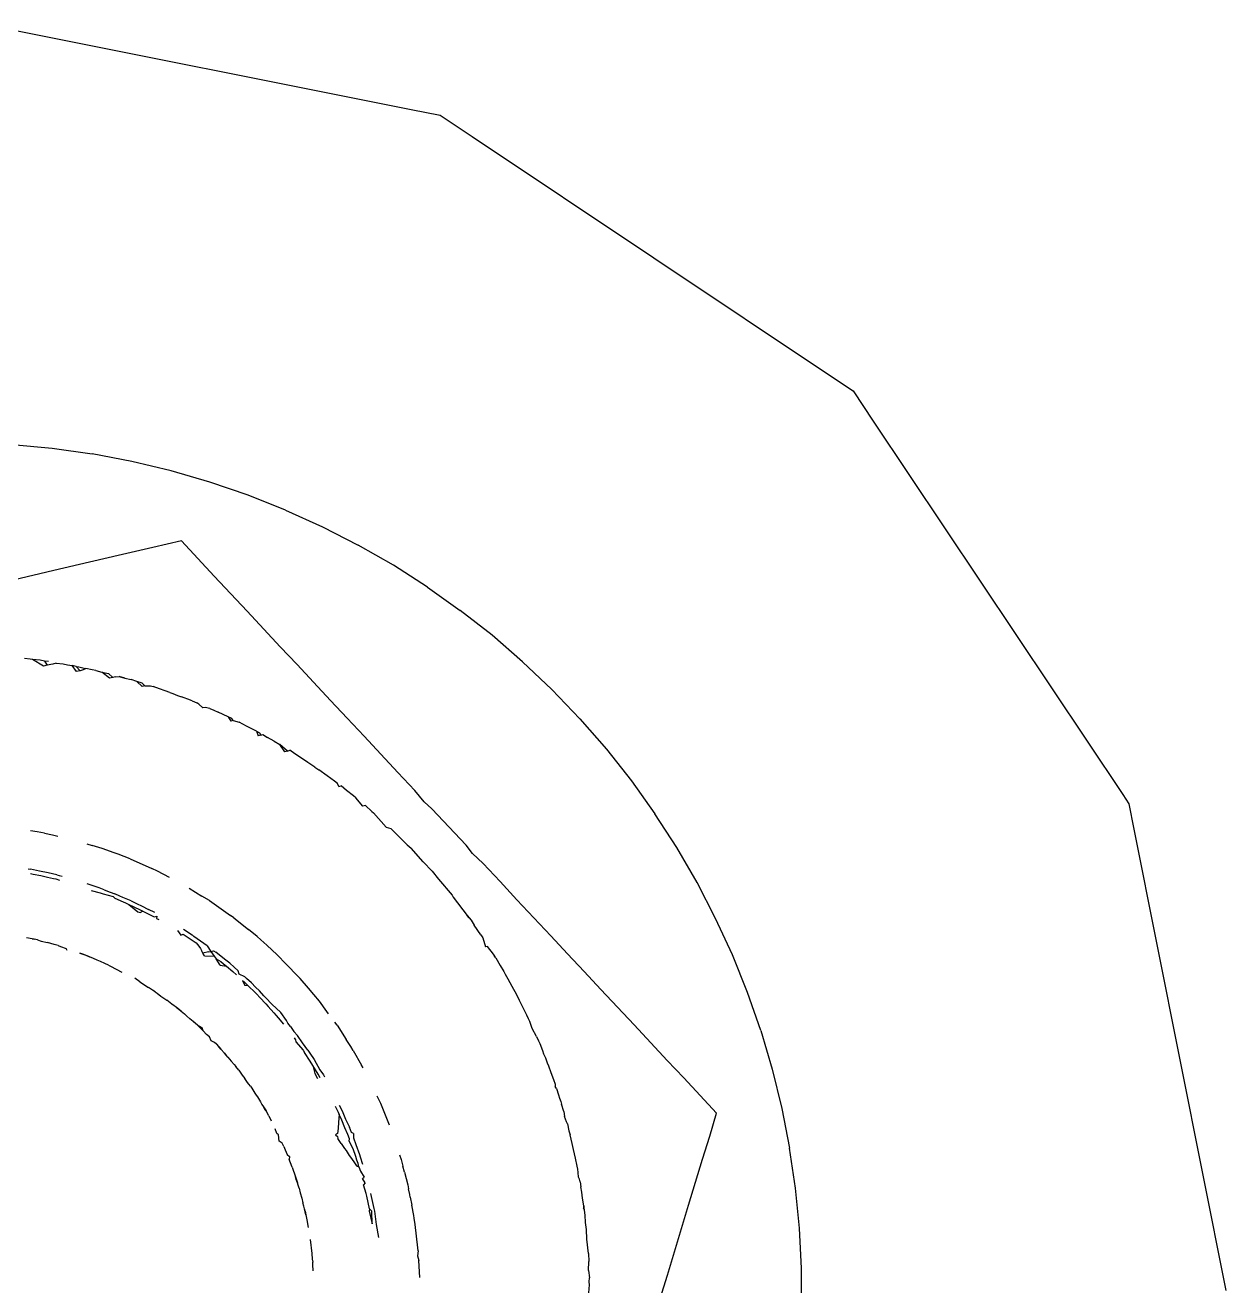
# Model space of a CAD drawing. Header units: millimetres. Extents: x 21 to 5427, y 20 to 4028.
# Drawn here: x 2366.23 to 2380.38, y 1678.35 to 1693.21 of the extents above; entities that cross this region are included whole.
import ezdxf

# ---------------------------------------------------------------- set-up
doc = ezdxf.new("R2010")
doc.units = ezdxf.units.MM

msp = doc.modelspace()

# ---------------------------------------------------------------- linework, layer by layer
for p, q in [((2365.796, 1693.212), (2370.781, 1692.22)), ((2370.781, 1692.22), (2371.123, 1692.152)), ((2371.123, 1692.152), (2371.501, 1691.899)), ((2371.501, 1691.899), (2375.782, 1689.04)), ((2375.782, 1689.04), (2375.99, 1688.901)), ((2375.99, 1688.901), (2376.228, 1688.544)), ((2376.228, 1688.544), (2379.168, 1684.144)), ((2366.076, 1688.27), (2366.549, 1688.226)), ((2366.549, 1688.226), (2367.021, 1688.159)), ((2367.488, 1688.07), (2367.021, 1688.159)), ((2367.951, 1687.959), (2367.488, 1688.07)), ((2368.408, 1687.825), (2367.951, 1687.959)), ((2368.858, 1687.671), (2368.408, 1687.825)), ((2369.3, 1687.495), (2368.858, 1687.671)), ((2369.3, 1687.495), (2369.734, 1687.298)), ((2369.734, 1687.298), (2370.157, 1687.081)), ((2368.071, 1687.132), (2367.734, 1687.054)), ((2368.458, 1686.718), (2368.071, 1687.132)), ((2367.376, 1686.97), (2366.99, 1686.881)), ((2367.734, 1687.054), (2367.376, 1686.97)), ((2370.57, 1686.844), (2370.157, 1687.081)), ((2366.99, 1686.881), (2366.566, 1686.782)), ((2370.971, 1686.587), (2370.57, 1686.844)), ((2366.566, 1686.782), (2366.087, 1686.671)), ((2368.458, 1686.718), (2368.847, 1686.303)), ((2370.971, 1686.587), (2371.359, 1686.312)), ((2369.043, 1686.092), (2368.847, 1686.303)), ((2371.734, 1686.019), (2371.359, 1686.312)), ((2369.237, 1685.885), (2369.043, 1686.092)), ((2372.094, 1685.708), (2371.734, 1686.019)), ((2369.436, 1685.673), (2369.237, 1685.885)), ((2366.287, 1685.737), (2366.224, 1685.747)), ((2366.318, 1685.733), (2366.287, 1685.737)), ((2366.407, 1685.724), (2366.318, 1685.733)), ((2366.447, 1685.655), (2366.318, 1685.733)), ((2366.457, 1685.716), (2366.407, 1685.724)), ((2366.49, 1685.665), (2366.447, 1685.655)), ((2366.505, 1685.71), (2366.457, 1685.716)), ((2366.457, 1685.716), (2366.49, 1685.665)), ((2366.556, 1685.68), (2366.49, 1685.665)), ((2366.597, 1685.69), (2366.556, 1685.68)), ((2366.597, 1685.69), (2366.678, 1685.681)), ((2366.678, 1685.681), (2366.73, 1685.671)), ((2366.73, 1685.671), (2366.758, 1685.666)), ((2366.758, 1685.666), (2366.785, 1685.662)), ((2366.832, 1685.651), (2366.785, 1685.662)), ((2366.837, 1685.593), (2366.785, 1685.662)), ((2366.832, 1685.651), (2366.862, 1685.646)), ((2366.878, 1685.602), (2366.832, 1685.651)), ((2366.862, 1685.646), (2366.91, 1685.635)), ((2366.91, 1685.635), (2366.947, 1685.629)), ((2366.947, 1685.629), (2366.912, 1685.61)), ((2367.02, 1685.612), (2366.947, 1685.629)), ((2369.63, 1685.465), (2369.436, 1685.673)), ((2372.439, 1685.38), (2372.094, 1685.708)), ((2366.878, 1685.602), (2366.837, 1685.593)), ((2366.912, 1685.61), (2366.878, 1685.602)), ((2367.063, 1685.604), (2367.02, 1685.612)), ((2367.063, 1685.604), (2367.135, 1685.585)), ((2367.135, 1685.585), (2367.213, 1685.567)), ((2367.226, 1685.513), (2367.135, 1685.585)), ((2367.213, 1685.567), (2367.263, 1685.522)), ((2367.263, 1685.522), (2367.226, 1685.513)), ((2367.292, 1685.528), (2367.263, 1685.522)), ((2367.292, 1685.528), (2367.338, 1685.535)), ((2367.406, 1685.515), (2367.338, 1685.535)), ((2367.338, 1685.535), (2367.379, 1685.522)), ((2367.379, 1685.522), (2367.406, 1685.515)), ((2367.406, 1685.515), (2367.478, 1685.496)), ((2367.546, 1685.474), (2367.478, 1685.496)), ((2367.611, 1685.456), (2367.546, 1685.474)), ((2367.546, 1685.474), (2367.61, 1685.416)), ((2367.642, 1685.423), (2367.61, 1685.416)), ((2367.611, 1685.456), (2367.642, 1685.423)), ((2367.642, 1685.423), (2367.709, 1685.423)), ((2367.709, 1685.423), (2367.739, 1685.414)), ((2367.812, 1685.389), (2367.739, 1685.414)), ((2367.88, 1685.366), (2367.812, 1685.389)), ((2367.937, 1685.345), (2367.88, 1685.366)), ((2367.937, 1685.345), (2367.972, 1685.331)), ((2367.972, 1685.331), (2367.998, 1685.323)), ((2369.829, 1685.252), (2369.63, 1685.465)), ((2372.439, 1685.38), (2372.768, 1685.036)), ((2367.998, 1685.323), (2368.025, 1685.31)), ((2368.025, 1685.31), (2368.074, 1685.293)), ((2368.104, 1685.282), (2368.074, 1685.293)), ((2368.146, 1685.267), (2368.104, 1685.282)), ((2368.198, 1685.245), (2368.146, 1685.267)), ((2368.198, 1685.245), (2368.253, 1685.223)), ((2368.278, 1685.209), (2368.253, 1685.223)), ((2368.324, 1685.162), (2368.278, 1685.209)), ((2370.025, 1685.042), (2369.829, 1685.252)), ((2368.35, 1685.168), (2368.324, 1685.162)), ((2368.408, 1685.157), (2368.35, 1685.168)), ((2368.408, 1685.157), (2368.454, 1685.136)), ((2368.454, 1685.136), (2368.504, 1685.114)), ((2368.621, 1685.058), (2368.504, 1685.114)), ((2368.665, 1685.038), (2368.621, 1685.058)), ((2368.621, 1685.058), (2368.655, 1685.006)), ((2368.683, 1685.013), (2368.665, 1685.038)), ((2370.226, 1684.828), (2370.025, 1685.042)), ((2372.768, 1685.036), (2373.081, 1684.677)), ((2368.683, 1685.013), (2368.655, 1685.006)), ((2368.683, 1685.013), (2368.751, 1684.995)), ((2368.839, 1684.949), (2368.751, 1684.995)), ((2368.918, 1684.909), (2368.839, 1684.949)), ((2368.955, 1684.888), (2368.918, 1684.909)), ((2368.955, 1684.888), (2368.994, 1684.868)), ((2368.955, 1684.888), (2368.978, 1684.835)), ((2369.007, 1684.842), (2368.978, 1684.835)), ((2368.994, 1684.868), (2369.007, 1684.842)), ((2369.007, 1684.842), (2369.033, 1684.851)), ((2369.033, 1684.851), (2369.085, 1684.816)), ((2369.166, 1684.77), (2369.085, 1684.816)), ((2369.166, 1684.77), (2369.231, 1684.732)), ((2370.423, 1684.617), (2370.226, 1684.828)), ((2369.323, 1684.654), (2369.231, 1684.732)), ((2369.292, 1684.647), (2369.231, 1684.732)), ((2369.323, 1684.654), (2369.292, 1684.647)), ((2369.323, 1684.654), (2369.351, 1684.664)), ((2369.408, 1684.622), (2369.351, 1684.664)), ((2369.464, 1684.587), (2369.408, 1684.622)), ((2369.561, 1684.521), (2369.464, 1684.587)), ((2370.623, 1684.403), (2370.423, 1684.617)), ((2373.081, 1684.677), (2373.376, 1684.304)), ((2369.645, 1684.466), (2369.561, 1684.521)), ((2369.645, 1684.466), (2369.691, 1684.433)), ((2369.645, 1684.466), (2369.667, 1684.449)), ((2369.667, 1684.449), (2369.691, 1684.433)), ((2369.789, 1684.362), (2369.691, 1684.433)), ((2369.875, 1684.3), (2369.789, 1684.362)), ((2369.912, 1684.272), (2369.875, 1684.3)), ((2370.824, 1684.188), (2370.623, 1684.403)), ((2373.376, 1684.304), (2373.653, 1683.916)), ((2369.926, 1684.235), (2369.912, 1684.272)), ((2369.926, 1684.235), (2369.956, 1684.245)), ((2370.018, 1684.189), (2369.956, 1684.245)), ((2370.099, 1684.126), (2370.018, 1684.189)), ((2370.932, 1684.057), (2370.824, 1684.188)), ((2379.168, 1684.144), (2379.241, 1684.034)), ((2370.128, 1684.103), (2370.099, 1684.126)), ((2370.211, 1684.003), (2370.128, 1684.103)), ((2370.242, 1684.013), (2370.211, 1684.003)), ((2370.242, 1684.013), (2370.317, 1683.943)), ((2370.932, 1684.057), (2371.025, 1683.973)), ((2379.241, 1684.034), (2379.301, 1683.734)), ((2370.317, 1683.943), (2370.336, 1683.925)), ((2370.336, 1683.925), (2370.485, 1683.758)), ((2371.427, 1683.543), (2371.025, 1683.973)), ((2373.911, 1683.517), (2373.653, 1683.916)), ((2366.373, 1683.702), (2366.292, 1683.715)), ((2366.457, 1683.688), (2366.373, 1683.702)), ((2370.485, 1683.758), (2370.539, 1683.741)), ((2370.539, 1683.741), (2370.734, 1683.549)), ((2379.301, 1683.734), (2380.383, 1678.294)), ((2366.457, 1683.688), (2366.551, 1683.666)), ((2366.551, 1683.666), (2366.614, 1683.652)), ((2366.958, 1683.561), (2367.019, 1683.542)), ((2370.734, 1683.549), (2370.78, 1683.509)), ((2367.138, 1683.506), (2367.019, 1683.542)), ((2367.281, 1683.453), (2367.138, 1683.506)), ((2367.326, 1683.437), (2367.281, 1683.453)), ((2367.469, 1683.383), (2367.326, 1683.437)), ((2370.923, 1683.35), (2370.78, 1683.509)), ((2371.504, 1683.445), (2371.427, 1683.543)), ((2371.628, 1683.329), (2371.504, 1683.445)), ((2374.15, 1683.105), (2373.911, 1683.517)), ((2366.265, 1683.264), (2366.294, 1683.261)), ((2366.398, 1683.238), (2366.294, 1683.261)), ((2367.469, 1683.383), (2367.724, 1683.269)), ((2367.79, 1683.239), (2367.724, 1683.269)), ((2370.923, 1683.35), (2371.029, 1683.238)), ((2371.828, 1683.115), (2371.628, 1683.329)), ((2366.293, 1683.21), (2366.324, 1683.204)), ((2366.324, 1683.204), (2366.413, 1683.187)), ((2366.502, 1683.218), (2366.398, 1683.238)), ((2366.413, 1683.187), (2366.492, 1683.169)), ((2366.492, 1683.169), (2366.564, 1683.152)), ((2366.602, 1683.194), (2366.502, 1683.218)), ((2366.564, 1683.152), (2366.591, 1683.146)), ((2366.591, 1683.146), (2366.635, 1683.134)), ((2366.602, 1683.194), (2366.631, 1683.187)), ((2366.631, 1683.187), (2366.666, 1683.179)), ((2367.932, 1683.164), (2367.79, 1683.239)), ((2371.029, 1683.238), (2371.104, 1683.144)), ((2371.104, 1683.144), (2371.265, 1682.955)), ((2372.027, 1682.902), (2371.828, 1683.115)), ((2374.369, 1682.682), (2374.15, 1683.105)), ((2367.101, 1683.041), (2366.961, 1683.088)), ((2367.006, 1683.011), (2367.115, 1682.984)), ((2367.162, 1683.02), (2367.101, 1683.041)), ((2367.115, 1682.984), (2367.149, 1682.971)), ((2367.149, 1682.971), (2367.268, 1682.938)), ((2367.162, 1683.02), (2367.231, 1682.991)), ((2367.231, 1682.991), (2367.286, 1682.972)), ((2367.345, 1682.944), (2367.286, 1682.972)), ((2368.162, 1683.038), (2368.314, 1682.945)), ((2371.265, 1682.955), (2371.277, 1682.932)), ((2367.268, 1682.938), (2367.285, 1682.918)), ((2367.285, 1682.918), (2367.385, 1682.875)), ((2367.382, 1682.929), (2367.345, 1682.944)), ((2367.481, 1682.888), (2367.382, 1682.929)), ((2367.385, 1682.875), (2367.411, 1682.864)), ((2367.411, 1682.864), (2367.453, 1682.846)), ((2367.453, 1682.846), (2367.576, 1682.787)), ((2367.453, 1682.846), (2367.56, 1682.759)), ((2367.481, 1682.888), (2367.549, 1682.854)), ((2367.549, 1682.854), (2367.601, 1682.831)), ((2367.601, 1682.831), (2367.685, 1682.787)), ((2368.403, 1682.891), (2368.314, 1682.945)), ((2368.403, 1682.891), (2368.652, 1682.716)), ((2371.277, 1682.932), (2371.442, 1682.714)), ((2372.226, 1682.689), (2372.027, 1682.902)), ((2367.56, 1682.759), (2367.591, 1682.75)), ((2367.576, 1682.787), (2367.617, 1682.767)), ((2367.617, 1682.767), (2367.591, 1682.75)), ((2367.617, 1682.767), (2367.75, 1682.698)), ((2367.758, 1682.751), (2367.685, 1682.787)), ((2367.75, 1682.698), (2367.782, 1682.709)), ((2367.782, 1682.709), (2367.779, 1682.682)), ((2367.779, 1682.682), (2367.805, 1682.668)), ((2368.691, 1682.688), (2368.652, 1682.716)), ((2368.691, 1682.688), (2368.864, 1682.549)), ((2371.462, 1682.687), (2371.442, 1682.714)), ((2371.442, 1682.714), (2371.486, 1682.661)), ((2371.462, 1682.687), (2371.486, 1682.661)), ((2371.486, 1682.661), (2371.522, 1682.6)), ((2372.425, 1682.477), (2372.226, 1682.689)), ((2374.567, 1682.25), (2374.369, 1682.682)), ((2368.025, 1682.538), (2368.063, 1682.485)), ((2368.095, 1682.554), (2368.198, 1682.487)), ((2368.966, 1682.467), (2368.864, 1682.549)), ((2371.6, 1682.489), (2371.522, 1682.6)), ((2366.312, 1682.441), (2366.246, 1682.453)), ((2366.312, 1682.441), (2366.338, 1682.435)), ((2366.375, 1682.427), (2366.312, 1682.441)), ((2366.375, 1682.427), (2366.338, 1682.435)), ((2366.375, 1682.427), (2366.42, 1682.413)), ((2366.42, 1682.413), (2366.494, 1682.396)), ((2366.571, 1682.372), (2366.494, 1682.396)), ((2366.62, 1682.36), (2366.571, 1682.372)), ((2366.62, 1682.36), (2366.645, 1682.352)), ((2368.063, 1682.485), (2368.093, 1682.496)), ((2368.093, 1682.496), (2368.186, 1682.434)), ((2368.186, 1682.434), (2368.245, 1682.394)), ((2368.218, 1682.468), (2368.198, 1682.487)), ((2368.376, 1682.358), (2368.218, 1682.468)), ((2368.245, 1682.394), (2368.279, 1682.355)), ((2368.279, 1682.355), (2368.295, 1682.326)), ((2368.376, 1682.358), (2368.42, 1682.292)), ((2369.008, 1682.429), (2368.966, 1682.467)), ((2369.077, 1682.365), (2369.008, 1682.429)), ((2369.077, 1682.365), (2369.2, 1682.252)), ((2371.6, 1682.489), (2371.624, 1682.454)), ((2371.624, 1682.454), (2371.656, 1682.346)), ((2372.622, 1682.265), (2372.425, 1682.477)), ((2366.645, 1682.352), (2366.715, 1682.328)), ((2366.726, 1682.304), (2366.715, 1682.328)), ((2366.876, 1682.271), (2366.945, 1682.247)), ((2366.92, 1682.256), (2366.876, 1682.271)), ((2366.99, 1682.229), (2366.92, 1682.256)), ((2366.945, 1682.247), (2366.99, 1682.229)), ((2367.034, 1682.208), (2366.99, 1682.229)), ((2367.078, 1682.188), (2367.034, 1682.208)), ((2368.295, 1682.326), (2368.313, 1682.294)), ((2368.326, 1682.27), (2368.313, 1682.294)), ((2368.393, 1682.287), (2368.326, 1682.27)), ((2368.343, 1682.241), (2368.326, 1682.27)), ((2368.343, 1682.241), (2368.459, 1682.235)), ((2368.393, 1682.287), (2368.42, 1682.292)), ((2368.42, 1682.292), (2368.451, 1682.299)), ((2368.42, 1682.292), (2368.459, 1682.235)), ((2368.451, 1682.299), (2368.477, 1682.285)), ((2368.459, 1682.235), (2368.48, 1682.205)), ((2368.579, 1682.201), (2368.477, 1682.285)), ((2369.226, 1682.229), (2369.2, 1682.252)), ((2369.285, 1682.167), (2369.226, 1682.229)), ((2371.681, 1682.352), (2371.656, 1682.346)), ((2371.749, 1682.26), (2371.681, 1682.352)), ((2371.777, 1682.215), (2371.749, 1682.26)), ((2371.763, 1682.237), (2371.749, 1682.26)), ((2371.777, 1682.215), (2371.763, 1682.237)), ((2371.777, 1682.215), (2371.828, 1682.127)), ((2372.82, 1682.055), (2372.622, 1682.265)), ((2374.745, 1681.808), (2374.567, 1682.25)), ((2367.117, 1682.174), (2367.078, 1682.188)), ((2367.168, 1682.149), (2367.117, 1682.174)), ((2367.212, 1682.13), (2367.168, 1682.149)), ((2367.212, 1682.13), (2367.236, 1682.119)), ((2367.236, 1682.119), (2367.37, 1682.048)), ((2368.48, 1682.205), (2368.537, 1682.174)), ((2368.53, 1682.131), (2368.48, 1682.205)), ((2368.53, 1682.131), (2368.604, 1682.117)), ((2368.537, 1682.174), (2368.569, 1682.147)), ((2368.569, 1682.147), (2368.604, 1682.117)), ((2368.642, 1682.152), (2368.579, 1682.201)), ((2368.604, 1682.117), (2368.676, 1682.056)), ((2368.642, 1682.152), (2368.692, 1682.107)), ((2368.692, 1682.107), (2368.742, 1682.065)), ((2368.754, 1682.024), (2368.742, 1682.065)), ((2369.47, 1681.974), (2369.285, 1682.167)), ((2371.828, 1682.127), (2371.871, 1682.054)), ((2367.581, 1681.932), (2367.523, 1681.978)), ((2367.581, 1681.932), (2367.685, 1681.866)), ((2368.676, 1682.056), (2368.72, 1682.016)), ((2368.819, 1681.992), (2368.754, 1682.024)), ((2368.79, 1681.949), (2368.811, 1681.934)), ((2368.79, 1681.949), (2368.819, 1681.892)), ((2368.811, 1681.934), (2368.859, 1681.887)), ((2368.84, 1681.972), (2368.819, 1681.992)), ((2368.898, 1681.92), (2368.84, 1681.972)), ((2368.898, 1681.92), (2368.944, 1681.872)), ((2369.568, 1681.859), (2369.47, 1681.974)), ((2371.871, 1682.054), (2371.889, 1682.025)), ((2371.889, 1682.025), (2371.92, 1681.97)), ((2371.92, 1681.97), (2371.967, 1681.883)), ((2373.016, 1681.844), (2372.82, 1682.055)), ((2367.731, 1681.835), (2367.685, 1681.866)), ((2367.763, 1681.815), (2367.731, 1681.835)), ((2367.763, 1681.815), (2367.785, 1681.8)), ((2367.785, 1681.8), (2367.831, 1681.766)), ((2367.831, 1681.766), (2367.901, 1681.718)), ((2368.859, 1681.887), (2368.819, 1681.892)), ((2368.859, 1681.887), (2368.942, 1681.806)), ((2368.942, 1681.806), (2368.96, 1681.787)), ((2368.944, 1681.872), (2368.992, 1681.827)), ((2368.96, 1681.787), (2368.997, 1681.748)), ((2369.042, 1681.77), (2368.992, 1681.827)), ((2369.067, 1681.744), (2369.042, 1681.77)), ((2369.632, 1681.783), (2369.568, 1681.859)), ((2369.698, 1681.705), (2369.632, 1681.783)), ((2371.967, 1681.883), (2372.021, 1681.784)), ((2372.021, 1681.784), (2372.055, 1681.72)), ((2372.04, 1681.747), (2372.021, 1681.784)), ((2373.213, 1681.634), (2373.016, 1681.844)), ((2374.902, 1681.359), (2374.745, 1681.808)), ((2367.959, 1681.672), (2367.901, 1681.718)), ((2367.987, 1681.65), (2367.959, 1681.672)), ((2368.011, 1681.634), (2367.987, 1681.65)), ((2368.011, 1681.634), (2368.041, 1681.611)), ((2368.069, 1681.586), (2368.011, 1681.634)), ((2368.997, 1681.748), (2369.068, 1681.674)), ((2369.137, 1681.672), (2369.067, 1681.744)), ((2369.068, 1681.674), (2369.096, 1681.642)), ((2369.096, 1681.642), (2369.162, 1681.568)), ((2369.137, 1681.672), (2369.245, 1681.572)), ((2369.787, 1681.584), (2369.698, 1681.705)), ((2372.055, 1681.72), (2372.04, 1681.747)), ((2372.072, 1681.683), (2372.055, 1681.72)), ((2372.097, 1681.634), (2372.072, 1681.683)), ((2372.144, 1681.54), (2372.097, 1681.634)), ((2373.408, 1681.425), (2373.213, 1681.634)), ((2368.041, 1681.611), (2368.069, 1681.586)), ((2368.069, 1681.586), (2368.107, 1681.556)), ((2368.136, 1681.528), (2368.107, 1681.556)), ((2368.17, 1681.499), (2368.136, 1681.528)), ((2368.212, 1681.466), (2368.17, 1681.499)), ((2368.24, 1681.439), (2368.212, 1681.466)), ((2368.261, 1681.421), (2368.212, 1681.466)), ((2369.162, 1681.568), (2369.189, 1681.537)), ((2369.189, 1681.537), (2369.212, 1681.509)), ((2369.212, 1681.509), (2369.274, 1681.433)), ((2369.311, 1681.476), (2369.245, 1681.572)), ((2369.325, 1681.445), (2369.311, 1681.476)), ((2369.807, 1681.557), (2369.787, 1681.584)), ((2372.165, 1681.496), (2372.144, 1681.54)), ((2372.18, 1681.465), (2372.165, 1681.496)), ((2372.208, 1681.382), (2372.18, 1681.465)), ((2368.261, 1681.421), (2368.24, 1681.439)), ((2368.261, 1681.421), (2368.281, 1681.403)), ((2368.318, 1681.391), (2368.261, 1681.421)), ((2368.281, 1681.403), (2368.318, 1681.391)), ((2368.281, 1681.403), (2368.327, 1681.357)), ((2368.327, 1681.357), (2368.318, 1681.391)), ((2368.369, 1681.314), (2368.327, 1681.357)), ((2369.359, 1681.408), (2369.325, 1681.445)), ((2369.359, 1681.408), (2369.398, 1681.347)), ((2369.398, 1681.347), (2369.439, 1681.302)), ((2369.907, 1681.422), (2369.881, 1681.457)), ((2369.907, 1681.422), (2370.015, 1681.255)), ((2372.258, 1681.29), (2372.208, 1681.382)), ((2373.604, 1681.216), (2373.408, 1681.425)), ((2374.902, 1681.359), (2375.037, 1680.902)), ((2368.402, 1681.286), (2368.369, 1681.314)), ((2368.423, 1681.236), (2368.402, 1681.286)), ((2368.463, 1681.22), (2368.423, 1681.236)), ((2368.487, 1681.197), (2368.463, 1681.22)), ((2368.487, 1681.197), (2368.505, 1681.178)), ((2368.487, 1681.197), (2368.536, 1681.141)), ((2368.536, 1681.141), (2368.505, 1681.178)), ((2369.399, 1681.272), (2369.415, 1681.25)), ((2369.415, 1681.25), (2369.419, 1681.225)), ((2369.419, 1681.225), (2369.508, 1681.127)), ((2369.499, 1681.215), (2369.439, 1681.302)), ((2369.562, 1681.129), (2369.499, 1681.215)), ((2370.069, 1681.171), (2370.015, 1681.255)), ((2370.098, 1681.125), (2370.069, 1681.171)), ((2372.258, 1681.29), (2372.28, 1681.239)), ((2372.28, 1681.239), (2372.295, 1681.206)), ((2372.295, 1681.206), (2372.327, 1681.125)), ((2373.799, 1681.008), (2373.604, 1681.216)), ((2368.58, 1681.094), (2368.536, 1681.141)), ((2368.58, 1681.094), (2368.601, 1681.066)), ((2368.619, 1681.047), (2368.58, 1681.094)), ((2368.601, 1681.066), (2368.619, 1681.047)), ((2368.619, 1681.047), (2368.66, 1681)), ((2369.508, 1681.127), (2369.521, 1681.101)), ((2369.589, 1680.997), (2369.521, 1681.101)), ((2369.562, 1681.129), (2369.584, 1681.094)), ((2369.584, 1681.094), (2369.635, 1681.018)), ((2369.635, 1681.018), (2369.704, 1680.896)), ((2370.098, 1681.125), (2370.195, 1680.952)), ((2372.327, 1681.125), (2372.342, 1681.084)), ((2372.342, 1681.084), (2372.363, 1681.037)), ((2372.363, 1681.037), (2372.385, 1680.978)), ((2368.695, 1680.957), (2368.66, 1681)), ((2368.695, 1680.957), (2368.712, 1680.936)), ((2368.747, 1680.892), (2368.712, 1680.936)), ((2368.747, 1680.892), (2368.788, 1680.832)), ((2369.62, 1680.948), (2369.589, 1680.997)), ((2369.62, 1680.948), (2369.643, 1680.851)), ((2369.682, 1680.846), (2369.62, 1680.948)), ((2369.704, 1680.896), (2369.746, 1680.837)), ((2370.213, 1680.919), (2370.195, 1680.952)), ((2372.385, 1680.978), (2372.4, 1680.942)), ((2372.4, 1680.942), (2372.428, 1680.864)), ((2373.993, 1680.8), (2373.799, 1681.008)), ((2375.037, 1680.902), (2375.15, 1680.44)), ((2368.788, 1680.832), (2368.82, 1680.794)), ((2368.851, 1680.747), (2368.82, 1680.794)), ((2368.866, 1680.726), (2368.851, 1680.747)), ((2368.885, 1680.702), (2368.866, 1680.726)), ((2369.643, 1680.851), (2369.677, 1680.794)), ((2369.709, 1680.801), (2369.682, 1680.846)), ((2369.746, 1680.837), (2369.759, 1680.813)), ((2372.428, 1680.864), (2372.459, 1680.781)), ((2372.459, 1680.781), (2372.477, 1680.727)), ((2372.477, 1680.727), (2372.478, 1680.698)), ((2374.187, 1680.592), (2373.993, 1680.8)), ((2368.885, 1680.702), (2368.9, 1680.68)), ((2368.9, 1680.68), (2368.936, 1680.622)), ((2368.936, 1680.622), (2368.952, 1680.598)), ((2368.952, 1680.598), (2368.968, 1680.577)), ((2368.968, 1680.577), (2369.003, 1680.518)), ((2370.422, 1680.499), (2370.381, 1680.585)), ((2372.495, 1680.674), (2372.478, 1680.698)), ((2372.495, 1680.674), (2372.518, 1680.601)), ((2372.518, 1680.601), (2372.529, 1680.563)), ((2374.381, 1680.385), (2374.187, 1680.592)), ((2369.003, 1680.518), (2369.021, 1680.488)), ((2369.021, 1680.488), (2369.04, 1680.459)), ((2369.04, 1680.459), (2369.069, 1680.411)), ((2369.055, 1680.434), (2369.04, 1680.459)), ((2369.069, 1680.411), (2369.055, 1680.434)), ((2369.885, 1680.469), (2369.919, 1680.396)), ((2369.933, 1680.481), (2369.967, 1680.414)), ((2370.524, 1680.243), (2370.422, 1680.499)), ((2372.529, 1680.563), (2372.545, 1680.521)), ((2372.545, 1680.521), (2372.552, 1680.49)), ((2372.58, 1680.404), (2372.552, 1680.49)), ((2375.15, 1680.44), (2375.241, 1679.973)), ((2369.101, 1680.352), (2369.069, 1680.411)), ((2369.101, 1680.352), (2369.13, 1680.295)), ((2369.924, 1680.278), (2369.918, 1680.205)), ((2369.919, 1680.396), (2369.931, 1680.371)), ((2369.931, 1680.371), (2369.924, 1680.278)), ((2369.962, 1680.303), (2369.931, 1680.371)), ((2369.999, 1680.214), (2369.962, 1680.303)), ((2369.967, 1680.414), (2370.008, 1680.316)), ((2370.008, 1680.316), (2370.052, 1680.22)), ((2372.58, 1680.404), (2372.587, 1680.346)), ((2372.612, 1680.282), (2372.587, 1680.346)), ((2372.622, 1680.258), (2372.612, 1680.282)), ((2374.299, 1680.114), (2374.381, 1680.385)), ((2369.196, 1680.144), (2369.178, 1680.201)), ((2369.216, 1680.129), (2369.196, 1680.144)), ((2369.223, 1680.056), (2369.216, 1680.129)), ((2369.913, 1680.145), (2369.887, 1680.131)), ((2369.887, 1680.131), (2369.91, 1680.112)), ((2369.918, 1680.205), (2369.913, 1680.145)), ((2370.032, 1680.134), (2369.999, 1680.214)), ((2370.052, 1680.082), (2370.032, 1680.134)), ((2370.075, 1680.158), (2370.052, 1680.22)), ((2370.099, 1680.145), (2370.075, 1680.158)), ((2370.099, 1680.145), (2370.101, 1680.096)), ((2372.622, 1680.258), (2372.64, 1680.177)), ((2372.64, 1680.177), (2372.655, 1680.13)), ((2372.679, 1680.026), (2372.655, 1680.13)), ((2369.259, 1680.03), (2369.223, 1680.056)), ((2369.279, 1679.993), (2369.259, 1680.03)), ((2369.279, 1679.993), (2369.293, 1679.953)), ((2369.91, 1680.112), (2369.917, 1680.086)), ((2369.955, 1680.029), (2369.917, 1680.086)), ((2369.955, 1680.029), (2369.996, 1679.97)), ((2370.049, 1680.055), (2370.052, 1680.082)), ((2370.096, 1679.963), (2370.049, 1680.055)), ((2370.101, 1680.096), (2370.128, 1680.015)), ((2370.128, 1680.015), (2370.172, 1679.897)), ((2372.684, 1679.991), (2372.679, 1680.026)), ((2372.695, 1679.957), (2372.684, 1679.991)), ((2374.216, 1679.843), (2374.299, 1680.114)), ((2369.293, 1679.953), (2369.317, 1679.897)), ((2369.317, 1679.897), (2369.345, 1679.876)), ((2369.345, 1679.876), (2369.343, 1679.838)), ((2369.356, 1679.8), (2369.343, 1679.838)), ((2369.996, 1679.97), (2370.013, 1679.945)), ((2370.013, 1679.945), (2370.051, 1679.888)), ((2370.051, 1679.888), (2370.077, 1679.85)), ((2370.077, 1679.85), (2370.111, 1679.799)), ((2370.126, 1679.874), (2370.096, 1679.963)), ((2370.141, 1679.83), (2370.126, 1679.874)), ((2370.154, 1679.79), (2370.141, 1679.83)), ((2370.172, 1679.897), (2370.18, 1679.87)), ((2370.18, 1679.87), (2370.205, 1679.784)), ((2370.643, 1679.894), (2370.662, 1679.837)), ((2370.662, 1679.837), (2370.682, 1679.76)), ((2372.719, 1679.853), (2372.695, 1679.957)), ((2372.737, 1679.759), (2372.719, 1679.853)), ((2374.133, 1679.571), (2374.216, 1679.843)), ((2375.31, 1679.502), (2375.241, 1679.973)), ((2369.376, 1679.75), (2369.356, 1679.8)), ((2369.376, 1679.75), (2369.416, 1679.634)), ((2370.111, 1679.799), (2370.134, 1679.766)), ((2370.134, 1679.766), (2370.165, 1679.754)), ((2370.165, 1679.754), (2370.154, 1679.79)), ((2370.165, 1679.754), (2370.181, 1679.703)), ((2370.181, 1679.703), (2370.225, 1679.631)), ((2370.7, 1679.691), (2370.682, 1679.76)), ((2370.7, 1679.691), (2370.739, 1679.539)), ((2372.746, 1679.724), (2372.737, 1679.759)), ((2372.749, 1679.686), (2372.746, 1679.724)), ((2372.754, 1679.629), (2372.749, 1679.686)), ((2369.423, 1679.605), (2369.416, 1679.634)), ((2369.416, 1679.634), (2369.439, 1679.563)), ((2369.439, 1679.563), (2369.423, 1679.605)), ((2369.447, 1679.537), (2369.439, 1679.563)), ((2369.458, 1679.502), (2369.447, 1679.537)), ((2370.205, 1679.615), (2370.225, 1679.631)), ((2370.236, 1679.565), (2370.205, 1679.615)), ((2370.236, 1679.565), (2370.217, 1679.542)), ((2370.251, 1679.438), (2370.217, 1679.542)), ((2370.739, 1679.539), (2370.75, 1679.495)), ((2372.766, 1679.606), (2372.754, 1679.629)), ((2372.773, 1679.575), (2372.766, 1679.606)), ((2372.773, 1679.575), (2372.782, 1679.516)), ((2374.05, 1679.299), (2374.133, 1679.571)), ((2369.458, 1679.502), (2369.472, 1679.446)), ((2369.472, 1679.446), (2369.491, 1679.383)), ((2369.491, 1679.383), (2369.503, 1679.329)), ((2370.257, 1679.408), (2370.251, 1679.438)), ((2370.289, 1679.259), (2370.257, 1679.408)), ((2370.299, 1679.437), (2370.339, 1679.26)), ((2370.763, 1679.428), (2370.75, 1679.495)), ((2370.769, 1679.395), (2370.763, 1679.428)), ((2370.769, 1679.395), (2370.788, 1679.299)), ((2372.793, 1679.454), (2372.782, 1679.516)), ((2372.8, 1679.383), (2372.793, 1679.454)), ((2372.816, 1679.294), (2372.8, 1679.383)), ((2375.356, 1679.028), (2375.31, 1679.502)), ((2369.513, 1679.29), (2369.503, 1679.329)), ((2369.523, 1679.256), (2369.513, 1679.29)), ((2369.529, 1679.23), (2369.523, 1679.256)), ((2369.537, 1679.187), (2369.523, 1679.256)), ((2370.289, 1679.259), (2370.287, 1679.23)), ((2370.317, 1679.23), (2370.289, 1679.259)), ((2370.339, 1679.26), (2370.346, 1679.23)), ((2370.811, 1679.178), (2370.788, 1679.299)), ((2372.816, 1679.294), (2372.811, 1679.266)), ((2372.822, 1679.24), (2372.811, 1679.266)), ((2372.822, 1679.24), (2372.816, 1679.294)), ((2372.83, 1679.183), (2372.822, 1679.24)), ((2373.967, 1679.025), (2374.05, 1679.299)), ((2369.529, 1679.23), (2369.537, 1679.187)), ((2369.537, 1679.187), (2369.55, 1679.128)), ((2369.55, 1679.128), (2369.565, 1679.037)), ((2370.287, 1679.23), (2370.321, 1679.079)), ((2370.321, 1679.079), (2370.317, 1679.23)), ((2370.346, 1679.23), (2370.366, 1679.074)), ((2370.816, 1679.149), (2370.811, 1679.178)), ((2370.826, 1679.073), (2370.816, 1679.149)), ((2372.836, 1679.095), (2372.83, 1679.183)), ((2372.849, 1679.012), (2372.836, 1679.095)), ((2370.366, 1679.074), (2370.395, 1678.919)), ((2370.86, 1678.799), (2370.826, 1679.073)), ((2372.85, 1678.9), (2372.849, 1679.012)), ((2373.884, 1678.751), (2373.967, 1679.025)), ((2375.38, 1678.553), (2375.356, 1679.028)), ((2369.59, 1678.894), (2369.61, 1678.732)), ((2370.862, 1678.762), (2370.86, 1678.799)), ((2372.87, 1678.729), (2372.85, 1678.9)), ((2369.61, 1678.732), (2369.615, 1678.663)), ((2369.615, 1678.663), (2369.62, 1678.628)), ((2370.862, 1678.762), (2370.855, 1678.704)), ((2370.855, 1678.704), (2370.869, 1678.648)), ((2370.881, 1678.447), (2370.869, 1678.648)), ((2372.87, 1678.729), (2372.875, 1678.637)), ((2373.8, 1678.477), (2373.884, 1678.751)), ((2369.622, 1678.602), (2369.62, 1678.628)), ((2369.625, 1678.525), (2369.622, 1678.602)), ((2372.871, 1678.532), (2372.875, 1678.637)), ((2372.871, 1678.532), (2372.882, 1678.445)), ((2375.381, 1678.077), (2375.38, 1678.553)), ((2372.876, 1678.266), (2372.883, 1678.363)), ((2372.88, 1678.398), (2372.882, 1678.445)), ((2372.883, 1678.363), (2372.88, 1678.398)), ((2373.717, 1678.201), (2373.8, 1678.477))]:
    msp.add_line(p, q)

doc.saveas('drawing.dxf')
